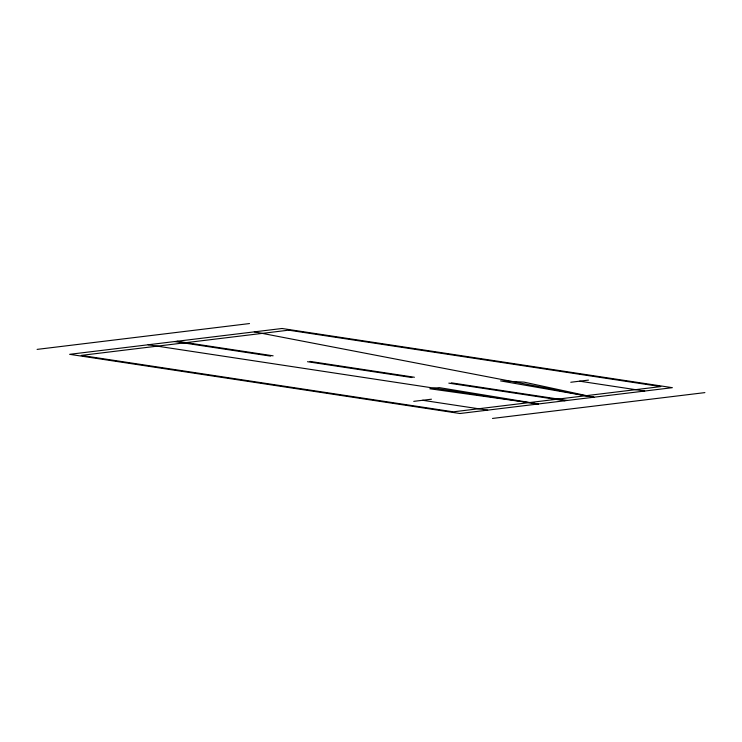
<?xml version="1.0" encoding="UTF-8"?>
<svg xmlns="http://www.w3.org/2000/svg" width="742" height="742" viewBox="0 0 742 742"><rect width="100%" height="100%" fill="white"/><g stroke="black" fill="none" stroke-linecap="round" stroke-linejoin="round"><path stroke-width="1.11" d="M37.1 349.389L249.498 323.558M413.748 401.357L431.454 399.205M570.774 382.26L588.48 380.108M492.502 418.442L704.9 392.611M538.479 403.963L429.803 388.771L439.236 387.621L538.479 403.963L148.14 344.77M579.623 381.184L644.687 391.043M177.069 341.255L273.13 355.817M309.989 361.41L414.426 377.251M451.294 382.835L567.407 400.448M174.593 341.552L270.654 356.123M307.513 361.716L411.949 377.548M448.817 383.141L564.931 400.745M422.606 400.281L487.661 410.14M593.86 397.23L500.562 380.906L524.028 382.139L593.86 397.23L254.339 331.86M282.025 328.493L69.627 354.324L459.975 413.507L672.373 387.676L282.025 328.493M288.657 330.171L81.212 355.399L453.343 411.829L660.788 386.601L288.657 330.171"/></g></svg>
